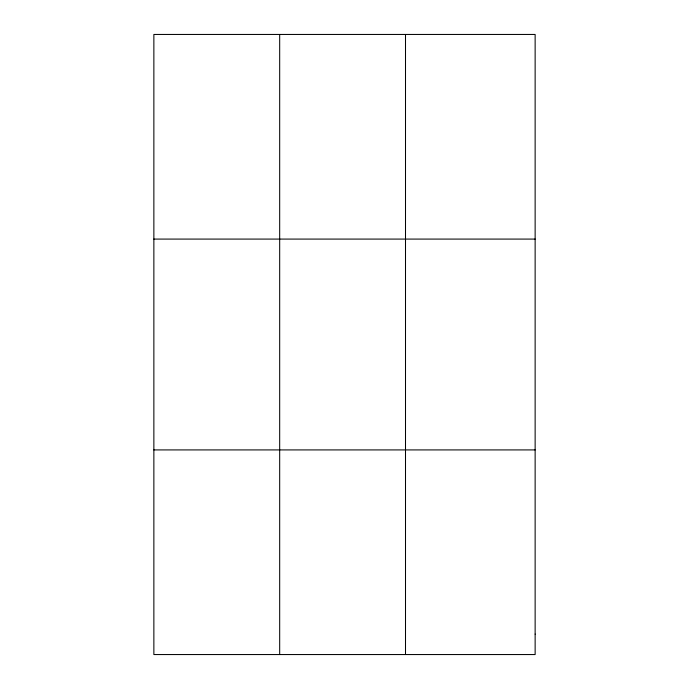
<?xml version="1.0" encoding="UTF-8"?>
<svg xmlns="http://www.w3.org/2000/svg" width="689" height="689" viewBox="0 0 689 689"><rect width="100%" height="100%" fill="white"/><g stroke="black" fill="none" stroke-linecap="round" stroke-linejoin="round"><path stroke-width="1.03" d="M279.682 34.45L279.682 654.55M405.502 34.45L405.502 654.55M153.862 239.083L535.138 239.083M153.862 449.917L535.138 449.917M535.138 634.087L535.138 654.55L153.862 654.55L153.862 34.45L535.138 34.45L535.138 634.087"/></g></svg>
